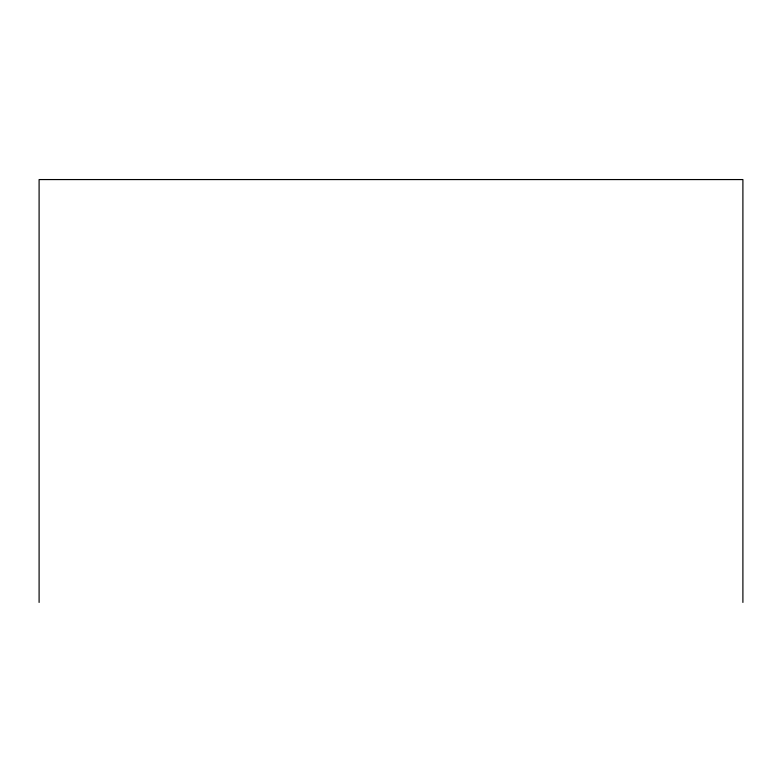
<?xml version="1.0" encoding="UTF-8"?>
<svg xmlns="http://www.w3.org/2000/svg" width="782" height="782" viewBox="0 0 782 782"><rect width="100%" height="100%" fill="white"/><g stroke="black" fill="none" stroke-linecap="round" stroke-linejoin="round"><path stroke-width="1.17" d="M742.9 602.433L742.9 179.567L39.1 179.567L39.1 602.433"/></g></svg>
